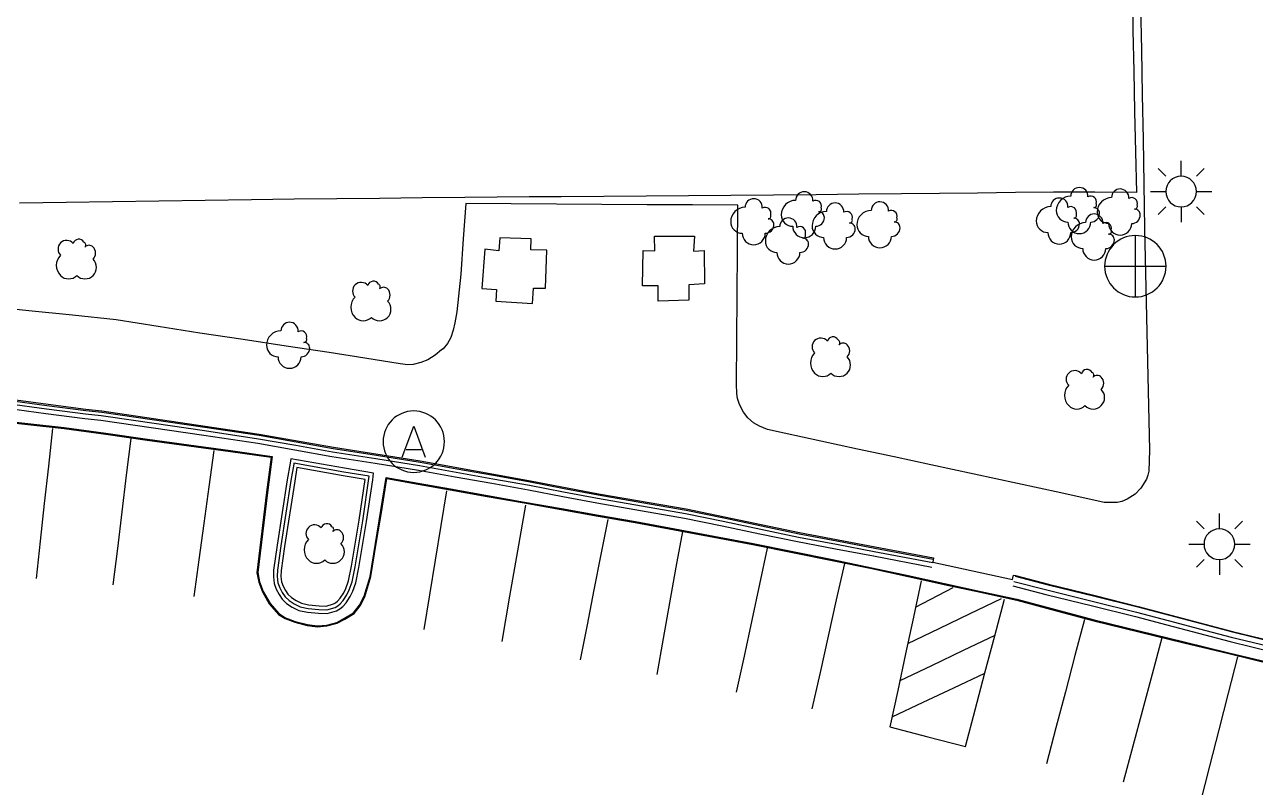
# Model space of a CAD drawing. Header units: feet. Extents: x 3174203 to 3175581, y 1715832 to 1717426.
# Drawn here: x 3174429.3 to 3174560.9, y 1715997.2 to 1716078.7 of the extents above; entities that cross this region are included whole.
import ezdxf

# ---------------------------------------------------------------- set-up
doc = ezdxf.new("R2010")
doc.units = ezdxf.units.FT
doc.header["$MEASUREMENT"] = 0
for name, color, linetype, lineweight in [('BACK_OF_CURB', 5, 'Continuous', 30), ('BOTTOM_OF_CURB', 3, 'Continuous', 30), ('FOOT_PATH', 2, 'Continuous', 30), ('GUTTER', 30, 'Continuous', 30), ('LIGHT_POLE', 5, 'Continuous', 30), ('MANHOLE', 30, 'Continuous', 30), ('MISCE_SYMBOL', 6, 'Continuous', 30), ('SHRUB', 14, 'Continuous', 30), ('SINGLE_TREE', 3, 'Continuous', 30), ('TOP_OF_CURB', 1, 'Continuous', 30)]:
    doc.layers.add(name, color=color, linetype=linetype, lineweight=lineweight)
for name, color, linetype, lineweight, true_color in [('FENCE', 201, 'Continuous', 30, 0xe39cff), ('MISCELLANEOUS', 225, 'Continuous', 30, 0x9c5f7c), ('PARKING_PAINT_STRIPE', 254, 'Continuous', 30, 0xffbaf6), ('PAVED_PARKING', 191, 'Continuous', 30, 0xbaa8ff)]:
    doc.layers.add(name, color=color, linetype=linetype, lineweight=lineweight, true_color=true_color)

# ---------------------------------------------------------------- blocks, each defined once
blk = doc.blocks.new('SYM205')
at = {"lineweight": -2}
for p, q in [((0, 0.25), (0, 0.5)), ((-0.25, 0.25), (-0.375, 0.375)), ((0.25, 0.25), (0.375, 0.375)), ((0.25, 0), (0.5, 0)), ((-0.25, -0.25), (-0.375, -0.375)), ((0, -0.25), (0, -0.5)), ((0.25, -0.25), (0.375, -0.375))]:
    blk.add_line(p, q, dxfattribs=at)
at = {"lineweight": -2, "flags": 128}
blk.add_lwpolyline([(-0.5, 0), (-0.25, 0, 1), (0.25, 0, 1), (-0.25, 0)], format="xyb", dxfattribs=at)
blk = doc.blocks.new('SYM205_1')
at = {"layer": 'LIGHT_POLE', "ltscale": 0.25, "xscale": 26.246667, "yscale": 26.246667, "zscale": 26.246667}
blk.add_blockref('SYM205', (0, 0), dxfattribs=at)
blk = doc.blocks.new('SYM003')
at = {"layer": 'LIGHT_POLE', "ltscale": 0.25, "xscale": 0.5, "yscale": 0.5, "zscale": 0.5}
blk.add_blockref('SYM205_1', (0, 0), dxfattribs=at)
blk = doc.blocks.new('SYM203')
at = {"lineweight": -2}
blk.add_line((-0.5, 0), (0.5, 0), dxfattribs=at)
at = {"lineweight": -2, "flags": 128}
blk.add_lwpolyline([(0, -0.5, 1), (0, 0.5, 1), (0, -0.5), (0, 0.5)], format="xyb", dxfattribs=at)
blk = doc.blocks.new('SYM203_1')
at = {"layer": 'MANHOLE', "ltscale": 0.25, "xscale": 26.246667, "yscale": 26.246667, "zscale": 26.246667}
blk.add_blockref('SYM203', (0, 0), dxfattribs=at)
blk = doc.blocks.new('SYM004')
at = {"layer": 'MANHOLE', "ltscale": 0.25, "xscale": 0.5, "yscale": 0.5, "zscale": 0.5}
blk.add_blockref('SYM203_1', (0, 0), dxfattribs=at)
blk = doc.blocks.new('SYM213')
at = {"lineweight": -2}
blk.add_line((-0.125, -0.125), (0.125, -0.125), dxfattribs=at)
at = {"lineweight": -2, "flags": 128}
blk.add_lwpolyline([(0, -0.5, 1), (0, 0.5, 1), (0, -0.5)], format="xyb", dxfattribs=at)
blk.add_lwpolyline([(-0.1875, -0.25), (0, 0.25), (0.1875, -0.25)], dxfattribs=at)
blk = doc.blocks.new('SYM213_1')
at = {"layer": 'MISCE_SYMBOL', "ltscale": 0.25, "xscale": 26.246667, "yscale": 26.246667, "zscale": 26.246667}
blk.add_blockref('SYM213', (0, 0), dxfattribs=at)
blk = doc.blocks.new('SYM005')
at = {"layer": 'MISCE_SYMBOL', "ltscale": 0.25, "xscale": 0.5, "yscale": 0.5, "zscale": 0.5}
blk.add_blockref('SYM213_1', (0, 0), dxfattribs=at)
blk = doc.blocks.new('SYM231')
at = {"layer": 'SHRUB', "ltscale": 0.25}
for centre, radius, start, end in [((-3.391965, -0.296476), 6.151557904322032, 89.999957, 180.000043), ((0.298974, 5.855085), 3.69093474259322, 89.999957, 180.000043), ((0.29898, 5.855085), 3.690934742593219, 354.734283, 90.000043), ((5.220229, 3.394459), 2.460623161728813, 342.885514, 120.419776), ((6.45054, 2.164144), 1.230311580864407, 269.999957, 24.295265), ((6.450541, -1.526791), 2.460623161728813, 359.999957, 90.000043), ((-4.622277, -0.296484), 4.921246323457626, 179.999957, 270.000043), ((0.298973, -5.217734), 4.921246323457627, 179.999957, 270.000043), ((0.298981, -5.217734), 4.921246323457626, 269.999957, 4.3e-05), ((5.22023, -1.526796), 3.690934742593219, 269.999957, 4.3e-05)]:
    blk.add_arc(centre, radius, start, end, dxfattribs=at)
blk = doc.blocks.new('SYM006')
at = {"layer": 'SHRUB', "ltscale": 0.25, "xscale": 0.5, "yscale": 0.5, "zscale": 0.5}
blk.add_blockref('SYM231', (0, 0), dxfattribs=at)
blk = doc.blocks.new('SYM217')
at = {"layer": 'SINGLE_TREE', "ltscale": 0.25}
for centre, radius, start, end in [((-3.999321, 4.74055), 3.690934742593219, 134.999957, 225.000043), ((-3.999317, 4.740554), 3.690934742593219, 39.734283, 135.000043), ((1.220457, 6.480478), 2.460623161728813, 27.885514, 165.419776), ((2.960383, 6.480475), 1.230311580864406, 314.999957, 69.295265), ((5.570268, 3.870591), 2.460623161728813, 44.999957, 135.000043), ((4.70031, 3.000626), 3.690934742593219, 314.999957, 45.000043), ((-2.259399, -2.219148), 6.151557904322033, 134.999957, 225.000043), ((3.830349, -3.08911), 4.921246323457626, 314.999957, 45.000043), ((-3.129355, -3.089116), 4.921246323457626, 224.999957, 315.000043), ((3.830344, -3.089116), 4.921246323457627, 224.999957, 315.000043)]:
    blk.add_arc(centre, radius, start, end, dxfattribs=at)
blk = doc.blocks.new('SYM007')
at = {"layer": 'SINGLE_TREE', "ltscale": 0.25, "xscale": 0.5, "yscale": 0.5, "zscale": 0.5}
blk.add_blockref('SYM217', (0, 0), dxfattribs=at)

msp = doc.modelspace()

# ---------------------------------------------------------------- linework, layer by layer
at = {"layer": 'BACK_OF_CURB'}
for points in [[(3174427.530776, 1716038.56489, 5242.902988), (3174431.699685, 1716038.009455, 5242.858392), (3174435.846625, 1716037.456947, 5242.810466), (3174437.553005, 1716037.282987, 5242.793809), (3174441.243586, 1716036.744374, 5242.763812), (3174444.915605, 1716036.208469, 5242.737826), (3174448.588659, 1716035.672414, 5242.71255), (3174454.379518, 1716034.812985, 5242.678786), (3174458.349329, 1716034.114545, 5242.656721), (3174462.300194, 1716033.419437, 5242.632972), (3174466.930978, 1716032.688542, 5242.608021), (3174471.578789, 1716031.95496, 5242.580271), (3174475.507744, 1716031.245091, 5242.554736), (3174479.427239, 1716030.536932, 5242.528258), (3174483.351004, 1716029.828001, 5242.497501), (3174486.993343, 1716029.132147, 5242.464676), (3174490.623576, 1716028.438606, 5242.430071), (3174495.310955, 1716027.632399, 5242.389387), (3174500.021282, 1716026.822244, 5242.349754), (3174504.064066, 1716025.978836, 5242.321), (3174508.09187, 1716025.138552, 5242.273), (3174512.111758, 1716024.29992, 5242.173), (3174516.156612, 1716023.534611, 5242.087), (3174520.210028, 1716022.767682, 5241.837), (3174526.455547, 1716021.576597, 5241.461)], [(3174535.215257, 1716019.763506, 5241.377), (3174538.749038, 1716018.846414, 5241.429), (3174543.727861, 1716017.617846, 5241.513), (3174548.324142, 1716016.474795, 5241.475), (3174551.703856, 1716015.582049, 5241.466337), (3174555.076118, 1716014.691271, 5241.461327), (3174558.437661, 1716013.803325, 5241.46), (3174563.065003, 1716012.683761, 5241.445)]]:
    msp.add_polyline3d(points, dxfattribs=at)
msp.add_polyline3d([(3174458.180081, 1716029.909196, 5242.700936), (3174457.10216, 1716022.93866, 5242.79), (3174456.728386, 1716020.352921, 5242.748), (3174456.715742, 1716019.733133, 5242.717633), (3174456.787588, 1716019.146153, 5242.690149), (3174456.947972, 1716018.676262, 5242.675769), (3174457.192047, 1716018.212328, 5242.662923), (3174457.460111, 1716017.827555, 5242.660483), (3174457.824669, 1716017.474243, 5242.65958), (3174458.323888, 1716017.145354, 5242.667326), (3174458.900008, 1716016.869182, 5242.678784), (3174459.667166, 1716016.705621, 5242.696806), (3174460.781062, 1716016.594186, 5242.726893), (3174461.562809, 1716016.569358, 5242.750817), (3174462.33822, 1716016.789342, 5242.776), (3174462.55346, 1716016.91495, 5242.782225), (3174462.766728, 1716017.087667, 5242.785549), (3174463.054945, 1716017.410604, 5242.786918), (3174463.419133, 1716017.963393, 5242.785073), (3174463.645557, 1716018.454181, 5242.782946), (3174463.939755, 1716019.277775, 5242.773622), (3174464.25178, 1716020.838544, 5242.756428), (3174465.077872, 1716025.73912, 5242.706), (3174465.723432, 1716030.108149, 5242.582), (3174463.369462, 1716030.496749, 5242.628), (3174458.41583, 1716031.38623, 5242.705)], close=True, dxfattribs=at)
at = {"layer": 'BOTTOM_OF_CURB'}
for points in [[(3174427.425156, 1716037.705468, 5242.524813), (3174431.585337, 1716037.151195, 5242.488097), (3174435.745519, 1716036.596923, 5242.45), (3174437.446528, 1716036.423511, 5242.434549), (3174441.118547, 1716035.887606, 5242.404785), (3174444.790566, 1716035.351702, 5242.378826), (3174448.462585, 1716034.815798, 5242.35357), (3174454.240924, 1716033.958227, 5242.31981), (3174458.199299, 1716033.261799, 5242.297494), (3174462.157674, 1716032.56537, 5242.27155), (3174466.795989, 1716031.833286, 5242.240539), (3174471.434305, 1716031.101203, 5242.206077), (3174475.3538, 1716030.393043, 5242.173241), (3174479.273294, 1716029.684884, 5242.145), (3174483.192789, 1716028.976725, 5242.114865), (3174486.830865, 1716028.281685, 5242.085971), (3174490.468941, 1716027.586645, 5242.06107), (3174495.164189, 1716026.779085, 5242.031), (3174499.859436, 1716025.971524, 5242.034), (3174503.88724, 1716025.13124, 5241.939), (3174507.915044, 1716024.290957, 5241.847328), (3174511.942847, 1716023.450674, 5241.757151), (3174515.995646, 1716022.683861, 5241.671029), (3174520.048444, 1716021.917049, 5241.586839), (3174526.293345, 1716020.726082, 5241.452)], [(3174534.948324, 1716018.734948, 5241.313), (3174538.488273, 1716017.816255, 5241.257874), (3174543.472345, 1716016.586391, 5241.176783), (3174548.060209, 1716015.445434, 5241.099), (3174551.432471, 1716014.554656, 5241.057), (3174554.804734, 1716013.663878, 5241.042), (3174558.176996, 1716012.7731, 5241.03006), (3174562.815114, 1716011.650929, 5241.012)]]:
    msp.add_polyline3d(points, dxfattribs=at)
msp.add_polyline3d([(3174457.390343, 1716030.037049, 5242.331341), (3174456.310954, 1716023.057018, 5242.428285), (3174455.929558, 1716020.418553, 5242.464355), (3174455.914747, 1716019.692489, 5242.472688), (3174456.003616, 1716018.966425, 5242.47649), (3174456.210977, 1716018.358903, 5242.475873), (3174456.507207, 1716017.795833, 5242.471594), (3174456.847872, 1716017.306851, 5242.464764), (3174457.32184, 1716016.847504, 5242.459976), (3174457.929112, 1716016.447428, 5242.450105), (3174458.640064, 1716016.106622, 5242.438784), (3174459.543566, 1716015.913993, 5242.421705), (3174460.728486, 1716015.795452, 5242.39541), (3174461.661611, 1716015.765817, 5242.371936), (3174462.653982, 1716016.047352, 5242.344823), (3174463.009458, 1716016.254799, 5242.337485), (3174463.3205, 1716016.506699, 5242.333794), (3174463.690787, 1716016.921592, 5242.329402), (3174464.120321, 1716017.573568, 5242.327889), (3174464.386928, 1716018.151456, 5242.329293), (3174464.712781, 1716019.063666, 5242.32579), (3174465.038634, 1716020.693606, 5242.315942), (3174465.868093, 1716025.614149, 5242.282131), (3174466.526265, 1716030.068536, 5242.251), (3174466.613302, 1716030.764218, 5242.239327), (3174463.505625, 1716031.285094, 5242.315), (3174457.754617, 1716032.312143, 5242.288644), (3174457.695282, 1716031.839697, 5242.305)], close=True, dxfattribs=at)
at = {"layer": 'FENCE'}
msp.add_polyline3d([(3174547.762398, 1716082.207898, 5242.407855), (3174547.796116, 1716078.057881, 5242.383203), (3174547.888109, 1716073.736966, 5242.353345), (3174547.980103, 1716069.416052, 5242.319), (3174548.072096, 1716065.095137, 5242.292), (3174548.164089, 1716060.774223, 5242.289), (3174543.728452, 1716060.779545, 5242.3), (3174539.292815, 1716060.784868, 5242.307), (3174535.234396, 1716060.74069, 5242.338), (3174531.175977, 1716060.696512, 5242.382051), (3174527.117558, 1716060.652335, 5242.422728), (3174523.059139, 1716060.608157, 5242.459891), (3174518.498331, 1716060.56595, 5242.498549), (3174513.937522, 1716060.523743, 5242.538736), (3174509.376714, 1716060.481537, 5242.578206), (3174504.815906, 1716060.43933, 5242.614825), (3174500.283902, 1716060.405564, 5242.653747), (3174495.751899, 1716060.371799, 5242.68827), (3174491.219896, 1716060.338034, 5242.718), (3174486.687893, 1716060.304268, 5242.749988), (3174483.249902, 1716060.281447, 5242.777326), (3174479.81191, 1716060.258627, 5242.808125), (3174476.373919, 1716060.235806, 5242.837176), (3174471.813937, 1716060.184948, 5242.876218), (3174467.253955, 1716060.134091, 5242.915823), (3174462.693973, 1716060.083233, 5242.9585), (3174458.133991, 1716060.032375, 5243.00161), (3174453.574009, 1716059.981518, 5243.04044), (3174448.6138, 1716059.910618, 5243.08225), (3174443.653591, 1716059.839719, 5243.122), (3174438.693381, 1716059.768819, 5243.163141), (3174433.733172, 1716059.69792, 5243.208125), (3174428.772963, 1716059.62702, 5243.257)], dxfattribs=at)
at = {"layer": 'FOOT_PATH'}
for points in [[(3174548.609684, 1716080.74833, 5242.351539), (3174548.697548, 1716075.977489, 5242.313346), (3174548.785412, 1716071.206648, 5242.278217), (3174548.873276, 1716066.435807, 5242.245), (3174548.961141, 1716061.664966, 5242.233), (3174549.049005, 1716056.894125, 5242.102), (3174549.155811, 1716052.16159, 5242.000171), (3174549.262617, 1716047.429056, 5241.903004), (3174549.369423, 1716042.696521, 5241.81), (3174549.476228, 1716037.963986, 5241.666), (3174549.583034, 1716033.231451, 5241.594), (3174549.504824, 1716030.988498, 5241.586), (3174549.400544, 1716030.545123, 5241.595857), (3174549.244123, 1716030.127829, 5241.602368), (3174548.644512, 1716029.162837, 5241.611746), (3174548.01883, 1716028.510816, 5241.617125), (3174547.184587, 1716027.989199, 5241.627), (3174546.611046, 1716027.72839, 5241.635), (3174546.115714, 1716027.650148, 5241.640308), (3174544.70793, 1716027.650148, 5241.65148), (3174540.076317, 1716028.652733, 5241.693), (3174535.444703, 1716029.655317, 5241.649), (3174530.813089, 1716030.657902, 5241.881634), (3174526.181476, 1716031.660487, 5241.888), (3174522.264447, 1716032.501595, 5241.987), (3174518.347418, 1716033.342702, 5242.193), (3174514.430389, 1716034.18381, 5242.262), (3174510.51336, 1716035.024918, 5242.318249), (3174508.721974, 1716035.437089, 5242.346919), (3174507.887731, 1716035.779866, 5242.363027), (3174507.217358, 1716036.152449, 5242.377), (3174506.636368, 1716036.68897, 5242.389), (3174506.174555, 1716037.285104, 5242.4), (3174505.742537, 1716038.089884, 5242.408), (3174505.504182, 1716038.760535, 5242.414), (3174505.444593, 1716039.267249, 5242.416), (3174505.414799, 1716040.265773, 5242.424), (3174505.446513, 1716045.048118, 5242.468375), (3174505.478228, 1716049.830462, 5242.508384), (3174505.509943, 1716054.612807, 5242.544882), (3174505.541657, 1716059.395151, 5242.577737), (3174500.699005, 1716059.425579, 5242.609809), (3174495.856353, 1716059.456007, 5242.646868), (3174491.013701, 1716059.486434, 5242.68249), (3174486.171049, 1716059.516862, 5242.716), (3174481.328396, 1716059.54729, 5242.817), (3174476.485744, 1716059.577717, 5242.721), (3174476.209972, 1716055.803939, 5242.63), (3174475.934199, 1716052.030161, 5242.642), (3174475.527785, 1716048.013127, 5242.663933), (3174475.304327, 1716046.84694, 5242.669596), (3174475.125561, 1716046.042159, 5242.671), (3174474.887206, 1716045.267185, 5242.672296), (3174474.514777, 1716044.611438, 5242.676), (3174474.038067, 1716044.060014, 5242.677), (3174473.889095, 1716043.955691, 5242.677), (3174473.188927, 1716043.359557, 5242.682), (3174472.42917, 1716042.867746, 5242.682371), (3174471.684311, 1716042.584583, 5242.687394), (3174470.850069, 1716042.361032, 5242.696927), (3174470.269079, 1716042.346129, 5242.704383), (3174469.464631, 1716042.450453, 5242.719817), (3174465.665848, 1716043.049148, 5242.807), (3174461.867066, 1716043.647843, 5242.87), (3174457.261352, 1716044.343333, 5242.883), (3174452.655639, 1716045.038823, 5242.908075), (3174448.049926, 1716045.734312, 5242.93721), (3174443.571576, 1716046.449906, 5242.969666), (3174439.093226, 1716047.165499, 5242.998482), (3174434.430348, 1716047.645957, 5243.029456), (3174429.767471, 1716048.126416, 5243.064408), (3174425.104594, 1716048.606874, 5243.103319)], [(3174427.546959, 1716038.696569, 5242.90364), (3174435.862116, 1716037.588718, 5242.821), (3174437.569319, 1716037.414674, 5242.806225), (3174448.607976, 1716035.803663, 5242.724394), (3174454.400754, 1716034.94395, 5242.684665), (3174462.322031, 1716033.550296, 5242.625387), (3174471.600927, 1716032.085771, 5242.556268), (3174483.375246, 1716029.958432, 5242.473098), (3174490.647269, 1716028.569142, 5242.425), (3174500.04608, 1716026.952589, 5242.363), (3174512.137639, 1716024.43004, 5242.183), (3174520.234786, 1716022.898014, 5241.846), (3174526.480399, 1716021.706911, 5241.465), (3174526.399051, 1716021.273987, 5241.462184), (3174534.92237, 1716019.41373, 5241.380365), (3174535.039115, 1716019.879514, 5241.380368), (3174535.230833, 1716019.823528, 5241.383), (3174538.764255, 1716018.906529, 5241.434), (3174543.742772, 1716017.678036, 5241.517), (3174548.339544, 1716016.534863, 5241.475), (3174558.452872, 1716013.863443, 5241.462), (3174567.728588, 1716011.619226, 5241.389)]]:
    msp.add_polyline3d(points, dxfattribs=at)
at = {"layer": 'GUTTER'}
msp.add_polyline3d([(3174425.789578, 1716036.501136, 5242.563963), (3174429.667169, 1716036.071453, 5242.52974), (3174433.544761, 1716035.641771, 5242.499168), (3174437.990064, 1716035.024616, 5242.460788), (3174442.435367, 1716034.407462, 5242.418678), (3174446.88067, 1716033.790308, 5242.373), (3174451.325974, 1716033.173153, 5242.345), (3174455.771277, 1716032.555999, 5242.35), (3174455.274474, 1716028.71175, 5242.435), (3174454.248469, 1716020.141602, 5242.562), (3174454.42991, 1716019.156229, 5242.513), (3174454.818712, 1716018.118995, 5242.481), (3174455.544476, 1716016.848383, 5242.46803), (3174456.503521, 1716015.759287, 5242.451756), (3174457.203364, 1716015.318462, 5242.441664), (3174458.24017, 1716014.929499, 5242.423237), (3174459.536176, 1716014.592398, 5242.397313), (3174460.572982, 1716014.436813, 5242.376439), (3174461.609787, 1716014.540537, 5242.352), (3174462.698433, 1716014.825776, 5242.326287), (3174463.501957, 1716015.266601, 5242.309803), (3174464.464242, 1716015.837079, 5242.294311), (3174465.099285, 1716016.653901, 5242.283997), (3174465.598248, 1716017.60686, 5242.276922), (3174466.233291, 1716019.739673, 5242.263192), (3174466.807854, 1716023.264109, 5242.24657), (3174467.382417, 1716026.788544, 5242.228754), (3174467.95698, 1716030.31298, 5242.21026), (3174471.394436, 1716029.696109, 5242.189), (3174474.831891, 1716029.079238, 5242.16346), (3174478.787304, 1716028.380402, 5242.137531), (3174482.742716, 1716027.681565, 5242.112719), (3174486.698129, 1716026.982729, 5242.084487), (3174490.653542, 1716026.283892, 5242.055745), (3174494.608954, 1716025.585056, 5242.031805), (3174498.804776, 1716024.809831, 5242.008), (3174503.000598, 1716024.034606, 5241.988), (3174507.19642, 1716023.259382, 5241.922), (3174511.430042, 1716022.39448, 5241.82696), (3174515.663664, 1716021.529578, 5241.73915), (3174519.897286, 1716020.664676, 5241.652753), (3174523.772346, 1716019.821923, 5241.577223), (3174527.647406, 1716018.97917, 5241.501967), (3174531.522467, 1716018.136417, 5241.422832), (3174535.397527, 1716017.293664, 5241.342394), (3174539.525308, 1716016.187551, 5241.249), (3174543.65309, 1716015.081438, 5241.174), (3174548.454896, 1716013.91455, 5241.127), (3174553.256702, 1716012.747661, 5241.088597), (3174558.058509, 1716011.580773, 5241.048672), (3174562.860315, 1716010.413884, 5241.002)], dxfattribs=at)
at = {"layer": 'MISCELLANEOUS'}
msp.add_polyline3d([(3174480.002347, 1716054.521216, 5242.744), (3174478.512628, 1716054.685153, 5242.741911), (3174478.18489, 1716050.512215, 5242.721779), (3174479.763992, 1716050.392988, 5242.71634), (3174479.689506, 1716049.141107, 5242.713233), (3174483.607466, 1716048.902654, 5242.70506), (3174483.711746, 1716050.542022, 5242.703918), (3174484.992904, 1716050.542022, 5242.705116), (3174485.141876, 1716054.595732, 5242.715338), (3174483.443597, 1716054.625539, 5242.719545), (3174483.473391, 1716055.817807, 5242.724081), (3174480.121524, 1716055.92213, 5242.75), (3174479.997342, 1716054.521766, 5242.757)], dxfattribs=at)
msp.add_polyline3d([(3174496.685349, 1716054.532705, 5242.599973), (3174496.636401, 1716056.080524, 5242.598701), (3174500.911894, 1716056.095427, 5242.5709), (3174500.807613, 1716054.500769, 5242.565), (3174501.954697, 1716054.560382, 5242.565036), (3174501.984491, 1716050.998482, 5242.567223), (3174500.316006, 1716050.909062, 5242.566), (3174500.321593, 1716049.251996, 5242.558), (3174497.044212, 1716049.162576, 5242.566), (3174497.029315, 1716050.772138, 5242.752), (3174495.375727, 1716050.801944, 5242.577), (3174495.435316, 1716054.557588, 5242.6)], close=True, dxfattribs=at)
at = {"layer": 'PARKING_PAINT_STRIPE', "extrusion": (0.9940755595968276, -0.1086912223330398, 6.39992248e-08), "elevation": 2969107.556858, "flags": 128}
msp.add_lwpolyline([(2050901.901514, 5242.299979), (2050897.875079, 5242.346869), (2050893.848645, 5242.393067), (2050889.82221, 5242.435423), (2050885.795776, 5242.473979)], dxfattribs=at)
at = {"layer": 'PARKING_PAINT_STRIPE', "extrusion": (0.9926857905276744, -0.1207266386695373, 3.59790678e-08), "elevation": 2944051.090856, "flags": 128}
msp.add_lwpolyline([(2086706.821063, 5242.489076), (2086710.759269, 5242.450627), (2086714.697474, 5242.408838), (2086718.63568, 5242.363326), (2086722.573886, 5242.318076)], dxfattribs=at)
at = {"layer": 'PARKING_PAINT_STRIPE', "extrusion": (-0.9906022786012101, 0.1367739947142379, 1.149183e-10), "elevation": -2909908.234014, "flags": 128}
msp.add_lwpolyline([(-2134088.545074, 5242.372334), (-2134084.607485, 5242.473334), (-2134080.669895, 5242.490334), (-2134076.732305, 5242.517713), (-2134072.794716, 5242.549334)], dxfattribs=at)
at = {"layer": 'PARKING_PAINT_STRIPE', "extrusion": (0.9868753329987361, -0.1614839840932448, 8.04909922e-08), "elevation": 2855699.300194, "flags": 128}
msp.add_lwpolyline([(2206133.345375, 5241.933142), (2206129.594763, 5241.971158), (2206125.844152, 5242.004658), (2206122.09354, 5242.033392), (2206118.342929, 5242.062142)], dxfattribs=at)
at = {"layer": 'PARKING_PAINT_STRIPE', "extrusion": (0.9851765528929163, -0.1715434628015159, 3.097733329e-07), "elevation": 2833052.832659, "flags": 128}
msp.add_lwpolyline([(2235136.896467, 5241.334396), (2235141.82527, 5241.302599), (2235146.754073, 5241.274708), (2235151.682877, 5241.249396)], dxfattribs=at)
at = {"layer": 'PARKING_PAINT_STRIPE', "extrusion": (-0.9810959216006244, 0.1935220726909579, 1.311392398e-07), "elevation": -2782391.947458, "flags": 128}
msp.add_lwpolyline([(-2297920.138885, 5242.439881), (-2297916.312775, 5242.448922), (-2297912.486666, 5242.461818), (-2297908.660556, 5242.475416), (-2297904.834446, 5242.492881)], dxfattribs=at)
at = {"layer": 'PARKING_PAINT_STRIPE', "extrusion": (0.9842991138362188, -0.1765085111297047, 9.71827979e-08), "elevation": 2821764.239699, "flags": 128}
msp.add_lwpolyline([(2249407.621792, 5241.728773), (2249403.747769, 5241.715695), (2249399.873747, 5241.707239), (2249395.999724, 5241.703102), (2249392.125702, 5241.699773)], dxfattribs=at)
at = {"layer": 'PARKING_PAINT_STRIPE', "extrusion": (0.9775753340595716, -0.2105860067485886, 2.5754179e-09), "elevation": 2741951.03427, "flags": 128}
msp.add_lwpolyline([(2346048.622203, 5241.878938), (2346044.689413, 5241.865646), (2346040.756624, 5241.850938), (2346036.823834, 5241.850938), (2346032.891045, 5241.932938)], dxfattribs=at)
at = {"layer": 'PARKING_PAINT_STRIPE', "extrusion": (-0.975843122642289, 0.2184724238702588, 2.46245464e-08), "elevation": -2722927.245116, "flags": 128}
msp.add_lwpolyline([(-2368111.810392, 5241.782051), (-2368107.831861, 5241.813238), (-2368103.853331, 5241.845338), (-2368099.8748, 5241.88201), (-2368095.896269, 5241.922051)], dxfattribs=at)
at = {"layer": 'PARKING_PAINT_STRIPE', "extrusion": (0.0205296129896192, 0.0107102299330703, 0.9997318770376772), "elevation": 88790.919145, "flags": 128}
msp.add_lwpolyline([(53087.570351, -3607165.6525), (53087.570351, -3607170.187073)], dxfattribs=at)
at = {"layer": 'PARKING_PAINT_STRIPE', "extrusion": (0.4338583335123419, -0.9009811021558028, 9.13846137e-08), "elevation": -168801.324382, "flags": 128}
msp.add_lwpolyline([(3604692.249962, 5241.688426), (3604695.947086, 5241.600096), (3604699.644211, 5241.507434), (3604703.341336, 5241.410426)], dxfattribs=at)
at = {"layer": 'PARKING_PAINT_STRIPE', "extrusion": (0.9670120206423243, -0.2547307439890925, 1.113092347e-07), "elevation": 2632699.050627, "flags": 128}
msp.add_lwpolyline([(2468060.862682, 5240.911956), (2468056.87128, 5241.016409), (2468052.879877, 5241.120775), (2468048.888475, 5241.225892), (2468044.897072, 5241.334956)], dxfattribs=at)
at = {"layer": 'PARKING_PAINT_STRIPE', "extrusion": (-0.4322532723707198, 0.9017522434265407, 7.1110456e-08), "elevation": 175216.673087, "flags": 128}
msp.add_lwpolyline([(-3604394.714241, 5241.46554), (-3604390.956795, 5241.538798), (-3604387.199349, 5241.608172), (-3604383.441904, 5241.67354)], dxfattribs=at)
at = {"layer": 'PARKING_PAINT_STRIPE', "extrusion": (0.9659295016967616, -0.2588053279046734, 1.8e-15), "elevation": 2622278.990372, "flags": 128}
msp.add_lwpolyline([(2479138.415372, 5241.134), (2479134.423595, 5241.248937), (2479130.431817, 5241.36), (2479126.44004, 5241.475344), (2479122.448263, 5241.594)], dxfattribs=at)
at = {"layer": 'PARKING_PAINT_STRIPE', "extrusion": (0.9692806024143621, -0.2459575446764092, 5.76004093e-08), "elevation": 2654972.53235, "flags": 128}
msp.add_lwpolyline([(2444103.054679, 5240.926072), (2444099.029975, 5241.045418), (2444095.00527, 5241.161004), (2444090.980566, 5241.275909), (2444086.955862, 5241.387072)], dxfattribs=at)
at = {"layer": 'PARKING_PAINT_STRIPE', "extrusion": (0.4258813896697271, -0.9047790017086519, 2.785044403e-07), "elevation": -200635.178146, "flags": 128}
msp.add_lwpolyline([(3603055.369627, 5241.812878), (3603059.023864, 5241.737628), (3603062.678101, 5241.660378), (3603066.332337, 5241.585878)], dxfattribs=at)
at = {"layer": 'PARKING_PAINT_STRIPE'}
msp.add_polyline3d([(3174525.171396, 1716019.275508, 5241.582), (3174524.333529, 1716015.368203, 5241.623665), (3174523.495662, 1716011.460897, 5241.661503), (3174522.657795, 1716007.553592, 5241.704), (3174521.819928, 1716003.646287, 5241.782), (3174525.857066, 1716002.595601, 5241.738), (3174529.894203, 1716001.544915, 5241.687), (3174530.937122, 1716005.488248, 5241.598), (3174531.980042, 1716009.431581, 5241.526181), (3174533.022961, 1716013.374913, 5241.457838), (3174534.06588, 1716017.318246, 5241.393)], dxfattribs=at)
at = {"layer": 'PAVED_PARKING'}
msp.add_polyline3d([(3174425.778564, 1716036.401744, 5242.563963), (3174429.656156, 1716035.972062, 5242.52974), (3174433.532376, 1716035.542531, 5242.499168), (3174437.976313, 1716034.925567, 5242.460788), (3174442.421616, 1716034.308412, 5242.418678), (3174446.866919, 1716033.691258, 5242.373), (3174451.312222, 1716033.074103, 5242.345), (3174455.659405, 1716032.470571, 5242.35), (3174455.175299, 1716028.724566, 5242.435), (3174454.148133, 1716020.134296, 5242.562), (3174454.333166, 1716019.129416, 5242.513), (3174454.727894, 1716018.076372, 5242.481), (3174455.462694, 1716016.78994, 5242.46803), (3174456.43801, 1716015.682366, 5242.451756), (3174457.158694, 1716015.228415, 5242.441664), (3174458.209938, 1716014.834035, 5242.423237), (3174459.516114, 1716014.494289, 5242.397313), (3174460.570501, 1716014.336066, 5242.376439), (3174461.627546, 1716014.441814, 5242.352), (3174462.735714, 1716014.732169, 5242.326287), (3174463.551518, 1716015.17973, 5242.309803), (3174464.53155, 1716015.76073, 5242.294311), (3174465.183725, 1716016.599588, 5242.283997), (3174465.691328, 1716017.569048, 5242.276922), (3174466.330959, 1716019.717269, 5242.263192), (3174466.906551, 1716023.248019, 5242.24657), (3174467.481114, 1716026.772455, 5242.228754), (3174468.039329, 1716030.196605, 5242.21026), (3174471.376772, 1716029.597681, 5242.189), (3174474.81436, 1716028.980787, 5242.16346), (3174478.769905, 1716028.281927, 5242.137531), (3174482.725318, 1716027.58309, 5242.112719), (3174486.680731, 1716026.884254, 5242.084487), (3174490.636143, 1716026.185417, 5242.055745), (3174494.59117, 1716025.486649, 5242.031805), (3174498.786607, 1716024.711495, 5242.008), (3174502.982429, 1716023.936271, 5241.988), (3174507.177326, 1716023.161217, 5241.922), (3174511.410026, 1716022.296503, 5241.82696), (3174515.643648, 1716021.431601, 5241.73915), (3174519.876651, 1716020.566826, 5241.652753), (3174523.751095, 1716019.724207, 5241.577223), (3174527.626155, 1716018.881454, 5241.501967), (3174531.501215, 1716018.038701, 5241.422832), (3174535.373946, 1716017.196455, 5241.342394), (3174539.499425, 1716016.090959, 5241.249), (3174543.628338, 1716014.984543, 5241.174), (3174548.431282, 1716013.817378, 5241.127), (3174553.233089, 1716012.650489, 5241.088597), (3174558.034895, 1716011.483601, 5241.048672), (3174562.835943, 1716010.316896, 5241.002)], dxfattribs=at)
at = {"layer": 'TOP_OF_CURB'}
for points in [[(3174427.486148, 1716038.20176, 5242.856198), (3174431.65137, 1716037.646816, 5242.812892), (3174435.803905, 1716037.093563, 5242.771934), (3174437.508015, 1716036.919834, 5242.758466), (3174441.190753, 1716036.382365, 5242.73019), (3174444.862773, 1716035.846461, 5242.705432), (3174448.535389, 1716035.310469, 5242.684103), (3174454.320958, 1716034.451826, 5242.65595), (3174458.285937, 1716033.754235, 5242.636895), (3174462.239975, 1716033.058569, 5242.614146), (3174466.873941, 1716032.327172, 5242.584133), (3174471.517741, 1716031.594223, 5242.550482), (3174475.442698, 1716030.885077, 5242.519111), (3174479.362193, 1716030.176917, 5242.490003), (3174483.284154, 1716029.468313, 5242.456734), (3174486.924691, 1716028.772803, 5242.421894), (3174490.558239, 1716028.078628, 5242.386), (3174495.248942, 1716027.271849, 5242.394), (3174499.952898, 1716026.46279, 5242.337), (3174503.989352, 1716025.620702, 5242.281), (3174508.017156, 1716024.780419, 5242.235), (3174512.040389, 1716023.94109, 5242.16), (3174516.088599, 1716023.175145, 5242.053), (3174520.141754, 1716022.408265, 5241.813), (3174526.387012, 1716021.21723, 5241.448)], [(3174535.071024, 1716019.207744, 5241.339), (3174538.608139, 1716018.289786, 5241.406), (3174543.589798, 1716017.060518, 5241.495), (3174548.181531, 1716015.918598, 5241.465), (3174551.557218, 1716015.026916, 5241.439342), (3174554.929481, 1716014.136138, 5241.417635), (3174558.296816, 1716013.246662, 5241.4), (3174562.92998, 1716012.125689, 5241.407)]]:
    msp.add_polyline3d(points, dxfattribs=at)
msp.add_polyline3d([(3174457.785212, 1716029.973123, 5242.685), (3174456.706557, 1716022.997839, 5242.771), (3174456.328972, 1716020.385737, 5242.818587), (3174456.315244, 1716019.712811, 5242.832), (3174456.395602, 1716019.056289, 5242.858), (3174456.579474, 1716018.517582, 5242.832998), (3174456.849627, 1716018.00408, 5242.807396), (3174457.153991, 1716017.567203, 5242.792035), (3174457.573254, 1716017.160874, 5242.811374), (3174458.1265, 1716016.796391, 5242.813568), (3174458.770036, 1716016.487902, 5242.835), (3174459.605366, 1716016.309807, 5242.799721), (3174460.754774, 1716016.194819, 5242.757566), (3174461.61221, 1716016.167588, 5242.730102), (3174462.496101, 1716016.418347, 5242.701794), (3174462.781459, 1716016.584875, 5242.694317), (3174463.043614, 1716016.797183, 5242.690721), (3174463.372866, 1716017.166098, 5242.689992), (3174463.769727, 1716017.768481, 5242.694115), (3174464.016242, 1716018.302818, 5242.697544), (3174464.326268, 1716019.17072, 5242.696869), (3174464.645207, 1716020.766075, 5242.689298), (3174465.472983, 1716025.676634, 5242.661499), (3174466.159989, 1716030.439287, 5242.63266), (3174463.437543, 1716030.890922, 5242.635341), (3174458.103613, 1716031.846538, 5242.647), (3174458.082072, 1716031.728009, 5242.555)], close=True, dxfattribs=at)

# ---------------------------------------------------------------- block references
at = {"layer": 'LIGHT_POLE', "ltscale": 0.25, "xscale": 0.5, "yscale": 0.5, "zscale": 0.5}
for p in [(3174552.9512, 1716060.862, 5242.2603), (3174557.0367, 1716023.1764, 5241.7461)]:
    msp.add_blockref('SYM003', p, dxfattribs=at)
at = {"layer": 'MANHOLE', "ltscale": 0.25, "xscale": 0.5, "yscale": 0.5, "zscale": 0.5}
msp.add_blockref('SYM004', (3174548.055, 1716052.874, 5241.993), dxfattribs=at)
at = {"layer": 'MISCE_SYMBOL', "ltscale": 0.25, "xscale": 0.5, "yscale": 0.5, "zscale": 0.5}
msp.add_blockref('SYM005', (3174470.9111, 1716034.1331, 5242.8863), dxfattribs=at)
at = {"layer": 'SHRUB', "ltscale": 0.25, "xscale": 0.5, "yscale": 0.5, "zscale": 0.5}
for p in [(3174541.9907, 1716058.9046, 5242.264), (3174546.357, 1716058.7458, 5242.158), (3174507.182, 1716057.7096, 5242.565), (3174512.586, 1716058.4529, 5242.528), (3174515.882, 1716057.2607, 5242.541), (3174520.6724, 1716057.3756, 5242.6739), (3174539.853, 1716057.7831, 5242.191), (3174543.5861, 1716056.0781, 5242.175), (3174510.8877, 1716055.6511, 5242.538), (3174457.5554, 1716044.5069, 5242.86)]:
    msp.add_blockref('SYM006', p, dxfattribs=at)
at = {"layer": 'SINGLE_TREE', "ltscale": 0.25, "xscale": 0.5, "yscale": 0.5, "zscale": 0.5}
for p in [(3174434.8009, 1716053.5304, 5243.3747), (3174466.2878, 1716049.0436, 5243.1164), (3174515.419, 1716043.0931, 5242.3767), (3174542.5784, 1716039.6237, 5242.3415), (3174461.3046, 1716023.1387, 5243.3084)]:
    msp.add_blockref('SYM007', p, dxfattribs=at)

doc.saveas('drawing.dxf')
